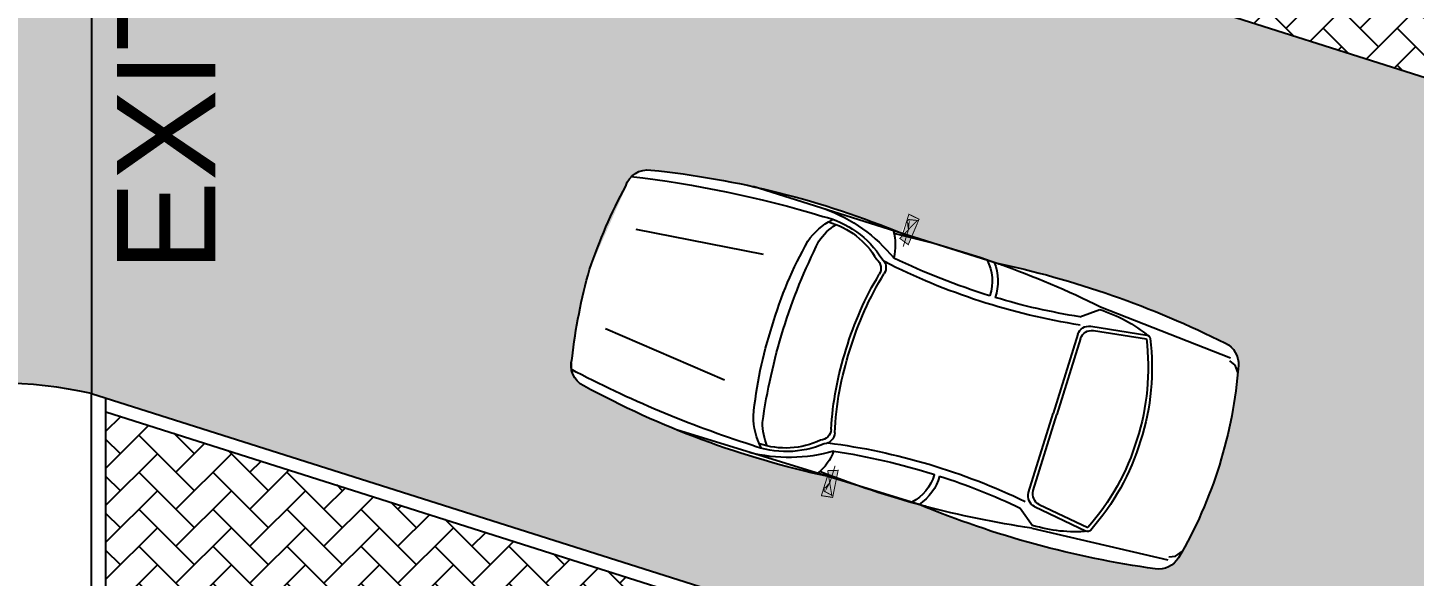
# Model space of a CAD drawing. Header units: inches. Extents: x -162 to 906, y 35 to 488.
# Drawn here: x 367.69 to 378.29, y 92.54 to 96.74 of the extents above; entities that cross this region are included whole.
import ezdxf

# ---------------------------------------------------------------- set-up
doc = ezdxf.new("R2010")
doc.units = ezdxf.units.IN
doc.header["$LTSCALE"] = 0.02
doc.header["$MEASUREMENT"] = 0
doc.set_wipeout_variables(frame=1)
for name, color, linetype, true_color in [('cars', 7, 'Continuous', 0xf7f7f7), ('green bed', 7, 'Continuous', 0x145200), ('jogging track', 7, 'Continuous', 0x5e5e5e), ('main rooad', 250, 'Continuous', 0x333333), ('pavements', 7, 'Continuous', 0x8a8a8a), ('ROADS', 7, 'Continuous', 0x595959), ('walls', 7, 'Continuous', 0x614d9d)]:
    doc.layers.add(name, color=color, linetype=linetype, true_color=true_color)
doc.styles.get("Standard").update_dxf_attribs({"font": 'arial.ttf'})
pattern_1 = [(45, (0, 0), (2.220446049250313e-17, 0.282842712474619), [0.6000000000000001, -0.2]), (135, (0.14142135625, 0.14142135625), (2.220446049250313e-17, 0.282842712474619), [0.6000000000000001, -0.2])]

# ---------------------------------------------------------------- blocks, each defined once
blk = doc.blocks.new('CAR34')
blk.add_wipeout([(33.927219945061495, 117.46526946658308), (33.98462368670587, 127.78612432489997), (32.741181076292584, 148.3729225483237), (29.426464967384856, 170.10453850784285), (29.134901998054804, 170.63419105253365), (26.67237229145159, 174.1651749828465), (25.13437325300852, 174.8719526196695), (0.30411337912696723, 177.75101098796085), (-0.31556963997029897, 177.74968263925302), (-26.27140623761069, 174.74011411512026), (-27.36684823547364, 173.84603299752808), (-28.961789183423022, 171.72088001235966), (-29.82631659040301, 168.09930095522253), (-30.718212151977482, 163.154965128992), (-31.43157935410929, 158.68135229022835), (-32.11740204941255, 153.73824532569108), (-33.19817442925108, 143.51856051653846), (-33.81280107510169, 133.70590836995086), (-33.99702135041612, 126.93718854447543), (-33.95844547550544, 118.72108046946867), (-33.728825815973494, 112.31534416365123), (-33.098868760144754, 103.19243404199192), (-38.34546966265674, 102.7273697802466), (-37.86196344400422, 99.55962219267757), (-33.05416985084295, 100.29345531417168), (-33.03946661253754, 95.88006075690852), (-33.02329542719802, 91.0260401745473), (-33.17973379820975, 87.31777859795515), (-33.17973379820975, 83.84067736094862), (-33.17973379820975, 80.363576123942), (-33.015207114516755, 77.40218146282517), (-33.46250412011642, 71.76152841892643), (-33.72032301440292, 67.41652416396447), (-34.02324298137313, 57.836249965381185), (-33.9432986101767, 47.5699568368218), (-33.732254418372236, 42.15064014712519), (-33.36776953622369, 36.22778147109656), (-32.42457839321918, 26.150377873561624), (-31.36143631138131, 18.000641980206197), (-30.024631302947682, 12.020403576236617), (-27.53868053043388, 9.666347340450088), (-23.22587061666657, 8.53343449247346), (-17.904744222982856, 7.580536929346579), (-11.353601821560005, 6.752423969184804), (-3.8649936221923937, 6.262833417732466), (3.45418457941841, 6.249944299820655), (13.170817221110717, 6.944439351029118), (19.860582659312335, 7.901245021623552), (22.661425257466938, 8.420251150723303), (24.282123377090354, 8.753035693524538), (26.173327927764685, 9.171792330952542), (27.156258647883764, 9.489244641244895), (29.232161590306383, 10.944612270777867), (30.761723952713027, 14.132055273206447), (31.32268107848193, 17.738096435128526), (32.01035962968202, 22.722644157996427), (32.60771659073358, 27.807010693281), (33.08701571950549, 32.73425317949429), (33.411169506580514, 36.82917913612211), (33.70051395324384, 41.52787521807774), (33.97874294281514, 48.96561848411163), (33.94841865071028, 54.17868537462975), (34.023242981373386, 57.8362499653896), (33.95575584934659, 61.30256162563667), (33.88676609159865, 63.54226916090586), (33.68257689139941, 68.14079149986311), (33.51236734701054, 71.01183601047835), (32.97921925152522, 77.7959238029617), (33.16642493887628, 88.73525495091478), (33.05416985084307, 100.29345531417168), (38.0440215037087, 99.78264910818662), (38.34546966265685, 102.7273697802466), (33.07607006959953, 102.93681944096845), (33.071124136772205, 105.38253512689904)])
for p, q in [((-17.13575991959101, 135.7581155141763), (-13.53474318344706, 169.3036767938643)), ((17.13575991959101, 135.7581155141763), (13.53474318344706, 169.3036767938643)), ((-32.97921925152332, 77.79592380241593), (-33.19817442925114, 143.5185605165384)), ((32.97921925152332, 77.79592380241593), (33.19817442925114, 143.5185605165384)), ((-26.06156035747199, 52.34078051119445), (-29.40171897743744, 47.95754449277251)), ((-21.58368255234291, 51.47218235604555), (0, 51.47218235604532)), ((21.58368255234291, 51.47218235604555), (0, 51.47218235604532)), ((26.06156035747199, 52.34078051119445), (29.40171897743744, 47.95754449277251)), ((-30.16197818202568, 47.95754449277251), (-27.49299169705523, 11.71140066058956)), ((-24.55258090708639, 48.9030449318177), (-26.68356295080548, 34.21931643149901)), ((-23.68723049179744, 47.9030449318177), (-25.69393016589083, 34.07569557290822)), ((-20.71833213705395, 50.47218235604578), (2.273736754432321e-13, 50.47218235604578)), ((20.71833213705395, 50.47218235604578), (-2.273736754432321e-13, 50.47218235604578)), ((23.68723049179744, 47.9030449318177), (25.69393016589083, 34.07569557290822)), ((24.55258090708639, 48.9030449318177), (26.68356295080548, 34.21931643149901)), ((30.16197818202568, 47.95754449277251), (27.49299169705523, 11.71140066058956)), ((-26.73273249246699, 11.71140066058956), (-26.00458838180248, 10.04418799644304)), ((26.73273249246699, 11.71140066058956), (26.00458838180248, 10.04418799644304)), ((-26.00458838180248, 10.04418799644304), (-24.25704251620823, 8.734235188899447)), ((26.00458838180248, 10.04418799644304), (24.25704251620823, 8.734235188899447))]:
    blk.add_line(p, q)
at = {"const_width": 0.25}
for points in [[(-32.08484418300327, 102.7273697802466), (-38.3454696626568, 102.7273697802466), (-37.89828212839598, 99.79756830469682), (-30.74328158022035, 100.5300186735842), (-31.63765664874222, 103.0935949646903), (-37.45109459413493, 100.1637934891405), (-37.00390705987388, 102.3611445958029), (-36.10953199135201, 102.7273697802466), (-36.10953199135201, 102.3611445958029), (-35.21515692283015, 101.9949194113592), (-35.21515692283015, 101.9949194113592), (-36.10953199135201, 101.9949194113592), (-34.32078185430805, 101.6286942269153), (-29.84890651169849, 101.6286942269153)], [(32.08484418300327, 102.7273697802466), (38.3454696626568, 102.7273697802466), (37.89828212839598, 99.79756830469682), (30.74328158022035, 100.5300186735842), (31.63765664874222, 103.0935949646903), (37.45109459413493, 100.1637934891405), (37.00390705987388, 102.3611445958029), (36.10953199135201, 102.7273697802466), (36.10953199135201, 102.3611445958029), (35.21515692283015, 101.9949194113592), (35.21515692283015, 101.9949194113592), (36.10953199135201, 101.9949194113592), (34.32078185430805, 101.6286942269153), (29.84890651169849, 101.6286942269153)], [(-33.17973379820978, 87.31777859795511), (-33.17973379820978, 80.36357612394204)], [(33.17973379820978, 87.31777859795511), (33.17973379820978, 80.36357612394204)], [(-34.02324298137319, 57.83624996538128), (-33.87359432004723, 50.52112078387836)], [(34.02324298137319, 57.83624996538128), (33.87359432004723, 50.52112078387836)]]:
    blk.add_lwpolyline(points, dxfattribs=at)
for centre, radius, start, end in [((3.1968261253337, 37.02844619128996), 140.7941243493243, 91.30105135902136, 100.923997192489), ((-3.1968261253337, 37.02844619128996), 140.7941243493243, 79.076002807511, 88.69894864097863), ((260.026555164171, 121.4407091794876), 291.2170140450393, 169.4541105612045, 179.5082652334016), ((-23.48460378483219, 169.2713004342559), 6, 90, 170.6377125549305), ((23.48460378483219, 169.2713004342559), 6, 9.362287445069525, 90), ((-260.026555164171, 121.4407091794876), 291.2170140450393, 0.4917347665984097, 10.54588943879547), ((200.8711657567565, 123.9317857470196), 234.8874150757865, 168.6277808360309, 185.1650915340536), ((-200.8711657567565, 123.9317857470196), 234.8874150757865, 354.8349084659464, 11.37221916396913), ((-1.605883360984308, 20.10321289213857), 107.9661727306113, 89.1477540638219, 101.887232305524), ((1.605883360984308, 20.10321289213857), 107.9661727306113, 78.11276769447605, 90.85224593617808), ((8.376331033583028, 126.0930801903021), 41.60636100444329, 182.8593592779067, 213.5108403874736), ((-5.993796740279322, 122.3539902637217), 25.23582583021884, 176.3966881472988, 220.3270021731335), ((-18.34895133223836, 108.5822369485461), 18.03003079482258, 107.749177614768, 134.8814584601642), ((-20.25409792810046, 108.44381096814), 15.23190149740668, 107.0238075166709, 130.5529712667719), ((0.813974461591215, -34.83841664725901), 159.8975891234223, 90.29167108125907, 99.18652766048191), ((-0.813974461591215, -34.83841664725901), 159.8975891234223, 80.81347233951809, 89.70832891874093), ((18.34895133223836, 108.5822369485461), 18.03003079482258, 45.11854153983579, 72.25082238523201), ((20.25409792810046, 108.44381096814), 15.23190149740668, 49.44702873322808, 72.97619248332909), ((5.993796740279322, 122.3539902637217), 25.23582583021884, 319.6729978268665, 3.603311852701172), ((-8.376331033583028, 126.0930801903021), 41.60636100444329, 326.4891596125264, 357.1406407220933), ((-8.86359448781559, 121.6490853492123), 21.37127994432367, 178.6708459985047, 222.4001677048718), ((8.86359448781559, 121.6490853492123), 21.37127994432367, 317.5998322951282, 1.329154001495268), ((212.6584625687581, 86.34776437966207), 245.8364810791288, 175.6499121088189, 188.9841718433862), ((-25.72918928748163, 116.1018420708112), 12.99259591802312, 235.591732249226, 267.4189562014643), ((-22.45752432289669, 107.1622002631018), 3, 202.3244509001902, 284.5329353446604), ((-192.2320601904448, 76.35402645350882), 170.0055163029223, 351.6343015241009, 9.752128644341537), ((-21.85734627935153, 108.3462060338002), 3, 201.6718768967891, 283.9476698827467), ((-1.137101252850698, 24.91730285366611), 81.96342501202705, 89.20509431183629, 104.5329353446604), ((-1.137101252850698, 24.91730285366611), 82.96342501202705, 89.2146763146841, 103.9476698827467), ((1.137101252850698, 24.91730285366611), 82.96342501202705, 76.05233011725326, 90.78532368531589), ((1.137101252850698, 24.91730285366611), 81.96342501202705, 75.46706465533957, 90.79490568816371), ((21.85734627935153, 108.3462060338002), 3, 256.0523301172532, 338.3281231032109), ((22.45752432289669, 107.1622002631018), 3, 255.4670646553396, 337.6755490998097), ((192.2320601904448, 76.35402645350882), 170.0055163029223, 170.2478713556584, 188.365698475899), ((25.72918928748163, 116.1018420708112), 12.99259591802312, 272.5810437985357, 304.408267750774), ((-212.6584625687581, 86.34776437966207), 245.8364810791288, 351.0158281566138, 4.350087891181092), ((-26.39121410247139, 103.0585453203405), 0.1, 8.448163418283592, 39.70352655797947), ((-205.0436425252763, 76.52397906437773), 180.7122182681933, 359.9659060384543, 8.448163418296478), ((205.0436425252763, 76.52397906437773), 180.7122182681933, 171.5518365817035, 180.0340939615457), ((26.39121410247139, 103.0585453203405), 0.1, 140.2964734420205, 171.5518365817164), ((-24.73499266329532, 87.89526443340219), 11.58277155668651, 224.5749507150043, 271.5147373016941), ((24.73499266329532, 87.89526443340219), 11.58277155668651, 268.4852626983059, 315.4250492849957), ((217.9265122516315, 54.66474320154794), 251.969715674571, 174.7327493826938, 189.2570106149152), ((593.3321177242578, 77.79592380241775), 626.3113369757828, 180, 180.3049592960855), ((-24.73499266329532, 87.89526443340219), 13.03702240575893, 230.7747790788437, 271.7520840582274), ((-24.43145623327814, 76.41650542997763), 0.1, 271.5147373017332, 359.9659060384282), ((24.43145623327814, 76.41650542997763), 0.1, 180.0340939615718, 268.4852626982668), ((24.73499266329532, 87.89526443340219), 13.03702240575893, 268.2479159417726, 309.2252209211563), ((-217.9265122516315, 54.66474320154794), 251.969715674571, 350.7429893850847, 5.267250617306225), ((-593.3321177242576, 77.79592380241775), 626.3113369757828, 359.6950407039145, 0), ((-188.9845759630546, 76.14757986081577), 164.6531891865143, 351.6866048007565, 359.5534545141202), ((188.9845759630546, 76.14757986081577), 164.6531891865143, 180.4465454858797, 188.3133951992435), ((-21.58368255234291, 48.47218235604555), 3, 90, 171.7425756836412), ((21.58368255234291, 48.47218235604555), 3, 8.257424316358769, 90), ((7.90207822267962, 47.95754449277251), 37.30379720011695, 180, 202.3995802024332), ((-20.71833213705395, 47.47218235604578), 3, 90, 171.7425756836412), ((20.71833213705395, 47.47218235604578), 3, 8.257424316358769, 90), ((-7.90207822267962, 47.95754449277251), 37.30379720011695, 337.6004197975668, 0), ((-25.69393016589106, 34.07569557290822), 1, 171.7425756836412, 246.1837292397729), ((-0.5615924261262535, 89.82288480292618), 62.15046836820589, 245.7401172766021, 270.5177324412136), ((-0.5795366460693003, 89.74219563458155), 61.0697925807609, 245.7034608568795, 270.5437303925597), ((0.5795366460693003, 89.74219563458155), 61.0697925807609, 269.4562696074403, 294.2965391431205), ((0.5615924261262535, 89.82288480292618), 62.15046836820589, 269.4822675587863, 294.2598827233978), ((25.69393016589106, 34.07569557290822), 1, 293.816270760227, 8.257424316358769), ((-24.82763258959994, 15.01893728014284), 6, 188.500246599424, 257.0393065063154), ((24.82763258959994, 15.01893728014284), 6, 282.9606934936847, 351.499753400576), ((1.591615728102624e-12, 122.8968219539288), 116.6980096555257, 257.0393065063154, 270), ((-1.591615728102624e-12, 122.8968219539288), 116.6980096555257, 270, 282.9606934936847)]:
    blk.add_arc(centre, radius, start, end)
for points in [[(-38.22360673906996, 102.6576415516729), (-37.7947248836017, 99.8126485024984), (-31.74749072149802, 103.0088752614474), (-30.84683882501463, 100.6204860349799)], [(38.22360673906996, 102.6576415516729), (37.7947248836017, 99.8126485024984), (31.74749072149802, 103.0088752614474), (30.84683882501463, 100.6204860349799)]]:
    blk.add_solid(points)

msp = doc.modelspace()

# ---------------------------------------------------------------- hatches: boundary and pattern name
at = {"layer": 'green bed'}
h = msp.add_hatch(dxfattribs=at)
h.set_pattern_fill('GRASS', color=98, scale=2)
h.set_pattern_definition([(90, (0, 0), (-1.414213562, 1.414213562), [0.375, -2.453427126]), (45, (0, 0), (-1.414213562373095, 1.414213562373095), [0.375, -1.625]), (135, (0, 0), (-1.414213562373095, -1.414213562373095), [0.375, -1.625])])
edge = h.paths.add_edge_path()
edge.add_arc((544.3615439885334, -96.65123406315908), 162.9942546159928, 95.58947193296545, 114.2394413352657)
edge.add_line((477.4441186161647, 51.97307491540785), (477.4441186161647, 51.14071426372944))
edge.add_line((477.4441186161647, 51.14071426372944), (468.4907479969479, 51.1407142637293))
edge.add_line((468.4907479969479, 51.1407142637293), (468.490747996948, 46.64071426373069))
edge.add_line((468.490747996948, 46.64071426373069), (568.0726504680192, 46.6407142637307))
edge.add_line((568.0726504680192, 46.6407142637307), (568.0726504680192, 246.4207142637306))
edge.add_line((568.0726504680192, 246.4207142637306), (368.2926504680192, 246.4207142637307))
edge.add_line((368.2926504680192, 246.4207142637307), (368.2926504680192, 230.2207142637308))
edge.add_line((368.2926504680192, 230.2207142637308), (372.7926504680192, 230.2207142637308))
edge.add_line((372.7926504680192, 230.2207142637308), (372.7926504680191, 237.8129027323037))
edge.add_line((372.7926504680191, 237.8129027323037), (559.7317900497445, 237.8129027323037))
edge.add_line((559.7317900497445, 237.8129027323037), (559.7317900497445, 81.85082150486963))
edge.add_line((559.7317900497445, 81.85082150486963), (551.5326316118169, 81.85082150486956))
edge.add_arc((525.6078797879225, 94.09321532003378), 28.67000110666355, 275.7613038748607, 334.7220068828067, ccw=False)
at = {"layer": 'main rooad'}
h = msp.add_hatch(color=256, dxfattribs=at)
h.dxf.hatch_style = 1
h.paths.add_polyline_path([(364.2926504680192, 185.7863084966848), (356.2926504680192, 185.7863084966848), (356.2926504680192, 132.4795510604745), (364.2926504680192, 132.4795510604745)])
h.paths.add_polyline_path([(361.3579378076425, 159.9306885012031), (362.0178754991176, 159.9306885012031), (362.6778131905927, 159.9306885012031), (362.6778131905927, 155.0150456428029), (364.1176788377946, 155.0150456428029), (362.0178754991176, 152.6171710428934), (359.9180721604406, 155.0150456428029), (361.3579378076425, 155.0150456428029)], flags=16)
h.paths.add_polyline_path([(368.1826504680192, 98.67352877030291, -0.5336600547258802), (364.2926504680192, 101.8092666006078), (364.2926504680192, 132.4795510604745), (356.2926504680192, 132.4795510604745), (356.2926504680192, 36.03071426373069, 0.4142135623730951), (357.7926504680192, 34.53071426373069), (382.6780048452929, 34.53071426373069), (377.2499887717895, 42.53071426373069), (365.7926504680192, 42.53071426373072, -0.4142135623730951), (364.2926504680192, 44.03071426373072), (364.2926504680192, 90.83366921791021, -0.4818689071555466), (368.1826504680192, 93.93936536171923)])
h.paths.add_polyline_path([(360.5639583791866, 171.2956089185986), (360.6129853071035, 163.1637023833767), (364.2181590961606, 163.1854378269308), (364.1691321682437, 171.3173443621527)], flags=24)
h = msp.add_hatch(color=256, dxfattribs=at)
h.dxf.hatch_style = 1
h.paths.add_polyline_path([(390.3926504680205, 96.95631961640376), (390.3926504680203, 105.8661261315418), (385.7926504680204, 105.8661261315417), (385.7926504680205, 98.67784607845397, 0.07246887605954433), (386.312711022341, 94.3797754503313, -0.5529843796628756), (385.2891508082217, 93.2369911145357), (379.7426549034204, 94.99969729314229, -0.2871366764935598), (379.7549251522901, 95.9166540035635), (373.8042548939799, 97.80837331060064, -0.2871837722620673), (373.2860483561234, 97.05163293173507), (368.1826504680192, 98.67352877030292), (368.1826504680192, 93.93936536171924), (373.2483895338866, 92.33163040176404, -0.2474705601306619), (373.5977205482048, 91.60510204893204), (379.786967112162, 89.63759798291335, -0.2473518906721841), (380.4909713251466, 90.02964696946127), (391.0895324352045, 86.66086853182037), (392.7440073602075, 91.86603530734212, -0.1743973109735686)])
h.paths.add_polyline_path([(373.2312274982868, 93.48407381148711), (373.7320298064182, 93.33024840571825, 0.136885593434229), (373.8528451911118, 93.49601967156792, -0.4388742389498292), (373.8543361689794, 93.50007831542644, -0.1296456302923607)], flags=16)
h.paths.add_polyline_path([(372.3385003884485, 95.62246718098251), (372.4120177436583, 95.64867854173461, 0.1121032960755079)], flags=16)
h.paths.add_polyline_path([(371.9444903876163, 93.99861051714193, -0.3671245988908965), (371.8551786868538, 94.2084735023468, -0.04201271442390537), (371.9893794447568, 94.88915994529889), (372.3038703000317, 95.5995341801695, -0.04389769013188753), (373.771642089084, 95.2943220882856, -0.1940647767494694), (374.2223884025334, 94.97129230291995, -0.374921882182254), (374.2411247023814, 94.85694750283515, 0.06698022011325247), (373.9785520878608, 94.27091018345858, 0.06698022011325808), (373.8626651006693, 93.63928187203014, -0.374921882184108), (373.782412787988, 93.5557034744155, -0.1940647767490674), (373.2279689883974, 93.54509430781603, -0.04352411152541594), (371.8570715848317, 94.11972638930301), (371.8584141439189, 94.10941069566208), (371.9359915224411, 94.00955053657297), (371.9483067013736, 93.99675427775735), (372.5289951799926, 93.71430977955033), (373.0956288352458, 93.4999469362461), (373.3856366817465, 93.41157608967887), (373.7320298064182, 93.33024840571827), (373.8064622849576, 93.3069490654455), (373.8066306767181, 93.30749085341539, -0.07234595881040105)], flags=16)
h.paths.add_polyline_path([(374.3086826001532, 95.1855858965956), (373.8089163369244, 95.3427446998105, -0.1296456302949002), (374.3131715537959, 94.97634705255922, 0.1397721478876945)], flags=16)
h.paths.add_polyline_path([(374.1199464241379, 95.26447771565083), (374.3703583939568, 95.16727003493554, 0.00973391939883871)], flags=16)
h.paths.add_polyline_path([(374.4291456037967, 95.31038634856908), (374.41298703648, 95.27104863218031), (374.4167995692875, 95.2706639004382)], flags=16)
h.paths.add_polyline_path([(376.9473253623127, 94.15329662137721, -0.05661205680016135), (376.8025307475717, 93.39319645666909, -0.05836784090294996), (376.4787954792407, 92.66424468258299), (376.4734733678837, 92.66013114601071, -0.258522065256382), (376.313885746798, 92.5991649425686), (376.3118054090768, 92.59947301395248, -0.0630651611462776), (374.5173862952578, 93.08787375742969, -0.009099346397687455), (374.2650368295938, 93.16129770990607), (374.2378122807107, 93.1697065406552), (374.2650368295901, 93.16129770990722, -0.002427968363313267), (374.1981670842192, 93.18243795131409), (373.8749299580411, 93.28635548938999), (373.8457550502963, 93.1419331735396), (373.7605253864551, 93.15915050982898), (373.8040856055828, 93.32183956733095, 0.01447450789367703), (374.1981670842188, 93.18243795131421), (374.5066552959019, 93.0923160353917, 0.1807271955117988), (374.6642398370209, 93.30919499970615, -0.03433909502281508), (375.2810010484135, 93.06443389278223), (375.3748332128563, 92.9325253617532, 0.09585782196464969), (375.7886362176716, 92.88673435872145), (375.3905878421662, 93.07679038719584, -0.372604975481092), (375.3444056585915, 93.18246881331196), (375.5325802545235, 93.78790658532333), (375.7207548504553, 94.39334435733468, -0.3726049754811012), (375.8187049607414, 94.45422538657239), (376.2543583403213, 94.38516066285177, 0.09585782196466097), (375.8875035206098, 94.58200396095283), (375.7354298584859, 94.52652480333029, -0.03433909502281032), (375.0885872442998, 94.67450123325726, 0.1820461089192733), (375.0809694946261, 94.94430972328581, 0.009739202274512493), (374.8136482161698, 95.0318559052123), (374.7109755892523, 95.05907898854608), (374.6076052497409, 95.09158530207864, 0.005721648168149471), (374.4477198876164, 95.13340970404221), (374.4512871241976, 95.1407418205128), (374.574957817804, 95.10185176404046), (374.6076052497409, 95.09158530207864, -0.007427262166549462), (374.8136482161697, 95.03185590521231), (374.8163588735321, 95.03113718929472), (374.9138940564596, 95.00082252363462), (375.0114292393871, 94.97050785797454), (375.0930640780748, 94.94007422316878, -0.0630651611463503), (376.8481897782363, 94.32524984262702, -0.3083044826319282)], flags=16)
h.paths.add_polyline_path([(376.2445802654499, 94.35696960851436, -0.108752077014392), (376.1720532760083, 93.58915357884078, -0.1087520770152298), (375.7965611414348, 92.91550138630849), (375.426183006934, 93.09234571380406, -0.3726049754811058), (375.3800008233594, 93.19802413992018), (375.560630971566, 93.77918821228965), (375.7412611197724, 94.3603522846591, -0.3726049754811211), (375.8392112300585, 94.4212333138968)], flags=0)
h.paths.add_polyline_path([(374.2031503254396, 94.85120214309299, 0.06437351135544081), (373.950498703545, 94.27962938549881, 0.06437351135505354), (373.8346379578858, 93.66554099863546, -0.3752568907938714), (373.7534328970762, 93.5827786951226, -0.1931549083256144), (373.2866134731061, 93.55610834456526, -0.1027562883027826), (373.2410275985542, 93.76664248171188, -0.0556437822824568), (373.3843088052639, 94.45560544820034, -0.05564378228282049), (373.656814089417, 95.10440460318122, -0.1027562883029619), (373.8137110353836, 95.25200556255895, -0.1931549083255937), (374.183166527755, 94.96541470200822, -0.375256890794141)], flags=0)
h.paths.add_polyline_path([(369.5375138939858, 94.59628216986918), (369.5375138939858, 97.30006798160179), (367.9919818339584, 97.30006798160179), (367.9919818339584, 94.59628216986918)], flags=9)
at = {"layer": 'pavements', "true_color": 0x000000}
h = msp.add_hatch(dxfattribs=at)
h.set_pattern_fill('AR-HBONE', color=18, scale=0.05)
h.set_pattern_definition(pattern_1)
h.paths.add_polyline_path([(384.3926504680203, 110.8390695874622, -0.02068686462318869), (384.3902518855145, 110.8970183410499, 0.109525753666932), (376.8065791547705, 109.5735578889054), (376.8065303062998, 109.4743012463459), (372.8926504680193, 107.209503832714), (372.8926504680193, 98.7502405452476), (373.3499764917635, 98.60513246502724, -0.2871837722620669), (373.8042548939799, 97.80837331060064), (379.7549251522901, 95.9166540035635, -0.287136676493534), (380.5850237759381, 96.30639294543525), (384.4347631029854, 95.0829030558241, 0.1888337771422202), (384.5848755855026, 95.18202350342561, -0.06254512135786994), (384.3926504680204, 98.78519804671414)])
h.paths.add_polyline_path([(376.6566175384705, 103.0983257627271), (376.6566175384705, 98.69832576272711), (375.5316175384705, 98.69832576272711), (375.5316175384705, 98.79336092698486), (374.5316175384705, 98.79336092698486), (374.5316175384705, 98.69832576272711), (373.2566175384706, 98.69832576272711), (373.2566175384706, 103.0983257627271)], flags=16)
h.paths.add_polyline_path([(375.4813939593008, 99.76116664159431), (375.4779169316948, 98.8691647789971), (375.531912201827, 98.86895430517107), (375.5316175384705, 98.79336092698486), (375.456024160285, 98.7936555903413), (375.4563188236415, 98.86924896852751), (375.4390403371987, 98.86931632015184), (375.4425140608853, 99.76047059034147, 0.4156341500399359), (374.5867932171705, 98.82944151112889), (374.6073447980892, 98.82936140096635), (374.6072185137936, 98.79696423888649), (374.5316251356073, 98.79725890224293), (374.5319197989638, 98.87285228042914), (374.5859150690977, 98.87264180660311, -0.4015010847136904), (375.4425140608853, 99.76047059034147), (375.4425173648046, 99.76131818274905)], flags=0)
h.paths.add_polyline_path([(373.560110284964, 100.1234135831428), (376.2953081021536, 100.1234135831428), (376.2953081021536, 101.2428542379859), (373.560110284964, 101.2428542379859)], flags=8)
h = msp.add_hatch(dxfattribs=at)
h.set_pattern_fill('AR-HBONE', color=18, scale=0.05)
h.set_pattern_definition(pattern_1)
h.paths.add_polyline_path([(373.3105449527875, 98.51273544845971), (368.2926504680192, 100.107442556061), (368.2926504680192, 98.74348967077849), (373.2792649165065, 97.15871730088631, 0.6054231263237709)])
h.paths.add_polyline_path([(373.2017496960747, 92.24152225960256), (368.2926504680192, 93.80106795723782), (368.2926504680192, 92.42656935687232), (373.0157406339708, 90.92662086241302, 0.581082198296419)])

# ---------------------------------------------------------------- linework, layer by layer
at = {"layer": 'jogging track'}
msp.add_line((368.1826504680192, 98.7101341169934), (368.1826504680192, 93.93936536171924), dxfattribs=at)
msp.add_arc((367.4747923450996, 90.83695104798005), 3.18214356940052, 77.1472052446342, 179.9409093133413, dxfattribs=at)
at = {"layer": 'ROADS'}
msp.add_line((373.8042548939799, 97.80837331060064), (379.7549251522901, 95.9166540035635), dxfattribs=at)
for points in [[(368.1826504680192, 93.93936536171924), (373.2483895338866, 92.33163040176404)], [(368.2926504680192, 93.80106795723782), (373.2017496960747, 92.24152225960256)]]:
    msp.add_lwpolyline(points, dxfattribs=at)
at = {"layer": 'walls'}
for points in [[(461.5907479969478, 46.53071426372983), (368.1826504680192, 46.53071426373069), (368.1826504680192, 93.93936536171924)], [(461.5907479969478, 46.64071426373069), (368.2926504680192, 46.64071426373069), (368.2926504680192, 93.90442403802932)]]:
    msp.add_lwpolyline(points, dxfattribs=at)

# ---------------------------------------------------------------- texts
at = {"layer": 'pavements', "insert": (368.3779811518302, 94.86666075104245), "char_height": 0.75, "attachment_point": 1, "rotation": 90}
msp.add_mtext_dynamic_manual_height_columns('EXIT', width=3.237752837049356, gutter_width=1, heights=[0], dxfattribs=at)

# ---------------------------------------------------------------- next in the draw order: block references
at = {"layer": 'cars', "xscale": -0.02937435539639896, "yscale": 0.02937435539639897, "zscale": 0.02937435539639897, "rotation": 72.7343638688134}
msp.add_blockref('CAR34', (376.9764118773539, 93.33915289868571), dxfattribs=at)

doc.saveas('drawing.dxf')
